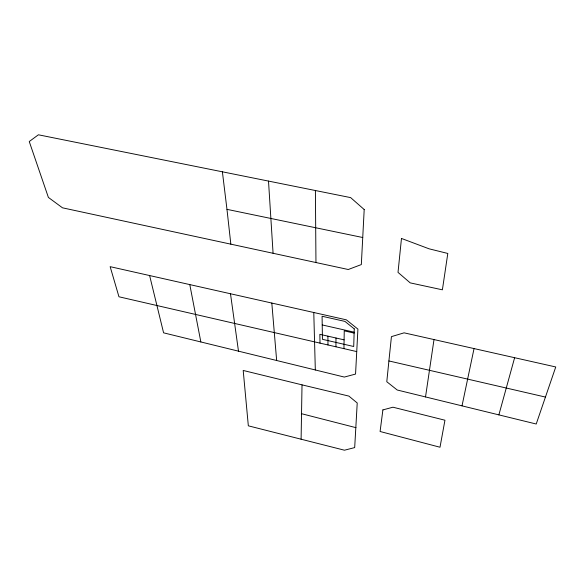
<?xml version="1.0" encoding="UTF-8"?>
<svg xmlns="http://www.w3.org/2000/svg" width="585" height="585" viewBox="0 0 585 585"><rect width="100%" height="100%" fill="white"/><g stroke="black" fill="none" stroke-linecap="round" stroke-linejoin="round"><path stroke-width="0.88" d="M335.944 346.795L335.987 338.006M301.099 439.255L302.021 384.857L243.199 370.459L248.333 425.822L344.455 450.209L354.685 447.591L357.223 402.977L348.894 396.096L302.021 384.857M343.951 348.638L344.243 330.854L354.13 333.099M356.726 351.592L118.96 296.778L110.148 266.665L346.349 319.834L357.918 329.114L355.556 374.071L344.324 377.069L163.588 332.836L149.614 275.557M388.908 360.945L386.787 381.734L397.215 390.005L536.218 424.015L555.75 366.963L404.096 332.836L391.431 336.638L388.908 360.945L545.615 397.105M425.522 396.937L434.004 339.563M474.04 348.58L462.011 405.858M498.873 414.882L514.632 357.698M222.388 171.815L226.973 209.35L362.744 237.517M322.218 324.938L354.152 332.185M344.09 339.856L319.849 334.313L320.017 343.124M301.37 413.661L355.994 427.672M189.789 284.602L200.845 341.954M230.49 293.758L238.483 351.161M226.973 209.35L230.841 244.164M271.813 303.052L276.654 360.506M268.508 181.079L273.078 253.283M315.322 369.976L313.779 312.492M315.403 190.513L315.958 262.526M327.907 336.156L327.966 344.953M354.254 328.872L353.713 346.503L322.437 339.322L322.086 316.251L344.923 321.399L354.254 328.872M364.199 209.532L361.325 264.574L348.265 269.51L62.5 207.821L48.387 197.423L29.25 141.541L38.398 134.791L350.642 197.613L364.199 209.532M401.471 238.446L398.012 272.376L410.224 282.884L442.392 289.816L447.803 253.459L429.061 248.808L401.471 238.446M382.89 409.909L380.089 431.496L440 447.233L444.951 420.22L392.959 407.204L382.89 409.909"/></g></svg>
